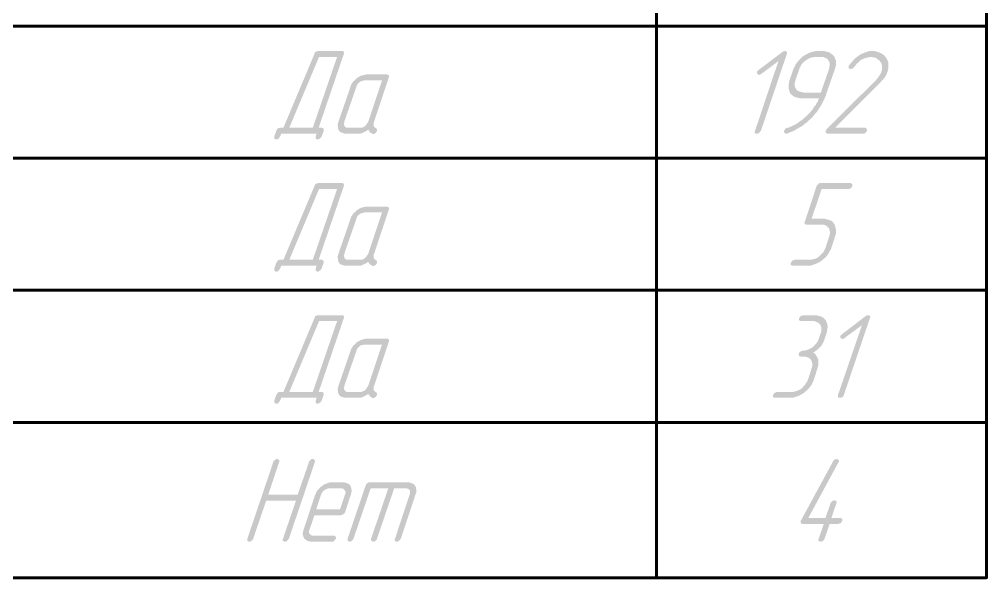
# Model space of a CAD drawing. Extents: x 260 to 1101, y 70 to 664.
# Drawn here: x 444.4 to 503, y 236.6 to 270.4 of the extents above; entities that cross this region are included whole.
import ezdxf

# ---------------------------------------------------------------- set-up
doc = ezdxf.new("R2010")
doc.units = 0
doc.header["$MEASUREMENT"] = 0
doc.layers.add('PDF _Геометрия', color=7, linetype='CONTINUOUS')
doc.layers.add('PDF _Сплошная заливка', color=7, linetype='CONTINUOUS')

msp = doc.modelspace()

# ---------------------------------------------------------------- hatches: boundary and pattern name
at = {"layer": 'PDF _Сплошная заливка', "transparency": 33554559}
h = msp.add_hatch(color=256, dxfattribs=at)
h.paths.add_polyline_path([(463.657, 268.155), (462.565, 268.155), (460.762, 263.862), (462.184, 263.862)], flags=0)
h.paths.add_polyline_path([(463.987, 268.51), (464.038, 268.485), (464.063, 268.46), (464.063, 268.434), (464.088, 268.383), (464.063, 268.333), (462.539, 263.862), (462.717, 263.862), (462.743, 263.862), (462.768, 263.837), (462.793, 263.837), (462.819, 263.811), (462.844, 263.786), (462.844, 263.735), (462.844, 263.659), (462.717, 263.329), (462.717, 263.329), (462.692, 263.303), (462.666, 263.253), (462.616, 263.202), (462.59, 263.202), (462.565, 263.176), (462.539, 263.151), (462.489, 263.151), (462.463, 263.151), (462.438, 263.151), (462.413, 263.176), (462.362, 263.202), (462.362, 263.202), (462.362, 263.227), (462.362, 263.278), (462.362, 263.329), (462.413, 263.507), (460.28, 263.507), (460.203, 263.329), (460.203, 263.329), (460.178, 263.303), (460.153, 263.253), (460.102, 263.202), (460.102, 263.202), (460.077, 263.176), (460.026, 263.151), (459.975, 263.151), (459.975, 263.151), (459.95, 263.151), (459.899, 263.176), (459.873, 263.202), (459.873, 263.202), (459.848, 263.227), (459.848, 263.278), (459.848, 263.329), (459.975, 263.659), (459.975, 263.684), (460, 263.71), (460, 263.735), (460.026, 263.76), (460.051, 263.811), (460.102, 263.837), (460.153, 263.837), (460.229, 263.862), (460.407, 263.862), (462.286, 268.333), (462.286, 268.358), (462.311, 268.383), (462.311, 268.409), (462.362, 268.46), (462.413, 268.485), (462.514, 268.51)], flags=0)
for points in [[(490.8, 268.51), (490.825, 268.485), (490.851, 268.46), (490.876, 268.46), (490.876, 268.409), (490.876, 268.383), (490.876, 268.333), (489.302, 263.659), (489.276, 263.659), (489.276, 263.634), (489.226, 263.583), (489.2, 263.532), (489.175, 263.532), (489.149, 263.532), (489.099, 263.507), (489.048, 263.507), (489.048, 263.507), (489.022, 263.507), (488.997, 263.507), (488.946, 263.532), (488.946, 263.532), (488.921, 263.583), (488.921, 263.608), (488.946, 263.659), (490.368, 267.901), (489.353, 267.139), (489.327, 267.113), (489.302, 267.088), (489.251, 267.088), (489.2, 267.063), (489.175, 267.063), (489.149, 267.088), (489.124, 267.088), (489.099, 267.139), (489.099, 267.139), (489.073, 267.164), (489.073, 267.215), (489.073, 267.266), (489.099, 267.266), (489.099, 267.291), (489.124, 267.317), (489.175, 267.367), (490.622, 268.46), (490.622, 268.46), (490.647, 268.485), (490.698, 268.51), (490.749, 268.51), (490.774, 268.51)], [(496.132, 268.51), (496.183, 268.51), (496.234, 268.485), (496.36, 268.46), (496.487, 268.409), (496.614, 268.358), (496.665, 268.307), (496.741, 268.282), (496.792, 268.205), (496.843, 268.155), (496.843, 268.155), (496.868, 268.129), (496.894, 268.104), (496.894, 268.079), (496.919, 268.053), (496.944, 268.002), (496.995, 267.901), (497.021, 267.774), (497.021, 267.621), (497.021, 267.545), (497.021, 267.469), (496.995, 267.367), (496.97, 267.266), (496.97, 267.266), (496.97, 267.24), (496.944, 267.215), (496.944, 267.164), (496.919, 267.113), (496.894, 267.063), (496.818, 266.935), (496.792, 266.91), (496.792, 266.91), (496.767, 266.859), (496.716, 266.809), (496.665, 266.758), (496.614, 266.707), (496.564, 266.631), (496.487, 266.555), (493.796, 263.862), (495.624, 263.862), (495.65, 263.837), (495.675, 263.837), (495.7, 263.811), (495.7, 263.786), (495.726, 263.76), (495.726, 263.71), (495.726, 263.684), (495.7, 263.659), (495.7, 263.634), (495.675, 263.608), (495.624, 263.557), (495.624, 263.557), (495.599, 263.532), (495.548, 263.507), (495.472, 263.507), (493.339, 263.507), (493.314, 263.507), (493.263, 263.532), (493.237, 263.557), (493.237, 263.557), (493.237, 263.583), (493.212, 263.634), (493.237, 263.684), (493.237, 263.71), (493.263, 263.71), (493.263, 263.76), (493.288, 263.786), (496.259, 266.732), (496.386, 266.885), (496.462, 267.012), (496.487, 267.012), (496.487, 267.037), (496.487, 267.063), (496.513, 267.088), (496.564, 267.164), (496.614, 267.266), (496.614, 267.291), (496.614, 267.291), (496.614, 267.342), (496.64, 267.393), (496.64, 267.494), (496.64, 267.57), (496.614, 267.698), (496.589, 267.799), (496.564, 267.825), (496.513, 267.875), (496.513, 267.901), (496.513, 267.901), (496.487, 267.926), (496.462, 267.952), (496.411, 267.977), (496.386, 268.002), (496.284, 268.079), (496.284, 268.079), (496.259, 268.079), (496.234, 268.104), (496.183, 268.104), (496.132, 268.129), (496.081, 268.129), (495.954, 268.155), (495.903, 268.155), (495.853, 268.129), (495.802, 268.129), (495.726, 268.104), (495.624, 268.079), (495.548, 268.053), (495.446, 268.002), (495.421, 268.002), (495.396, 267.977), (495.345, 267.952), (495.294, 267.901), (495.218, 267.825), (495.116, 267.748), (495.04, 267.647), (494.939, 267.52), (494.939, 267.52), (494.913, 267.494), (494.888, 267.469), (494.862, 267.444), (494.837, 267.444), (494.812, 267.444), (494.786, 267.418), (494.735, 267.418), (494.735, 267.418), (494.71, 267.418), (494.659, 267.444), (494.634, 267.469), (494.608, 267.469), (494.608, 267.494), (494.608, 267.545), (494.608, 267.596), (494.659, 267.647), (494.659, 267.672), (494.659, 267.672), (494.685, 267.698), (494.71, 267.723), (494.761, 267.799), (494.862, 267.901), (494.939, 268.002), (495.066, 268.104), (495.192, 268.205), (495.345, 268.307), (495.345, 268.307), (495.345, 268.307), (495.37, 268.333), (495.396, 268.333), (495.472, 268.358), (495.573, 268.409), (495.675, 268.434), (495.776, 268.485), (495.929, 268.51), (496.056, 268.51), (496.107, 268.51)], [(494.761, 260.509), (494.786, 260.484), (494.812, 260.459), (494.837, 260.433), (494.837, 260.408), (494.837, 260.382), (494.837, 260.332), (494.837, 260.332), (494.812, 260.281), (494.786, 260.255), (494.761, 260.205), (494.735, 260.205), (494.71, 260.179), (494.659, 260.154), (494.608, 260.154), (492.983, 260.154), (492.374, 258.35), (493.136, 258.35), (493.161, 258.35), (493.237, 258.325), (493.339, 258.3), (493.44, 258.274), (493.567, 258.223), (493.669, 258.147), (493.694, 258.096), (493.745, 258.02), (493.745, 258.02), (493.771, 257.969), (493.796, 257.919), (493.821, 257.817), (493.847, 257.715), (493.847, 257.588), (493.847, 257.436), (493.821, 257.36), (493.796, 257.284), (493.567, 256.572), (493.567, 256.572), (493.567, 256.547), (493.542, 256.522), (493.542, 256.496), (493.491, 256.42), (493.44, 256.318), (493.364, 256.191), (493.263, 256.064), (493.136, 255.937), (492.983, 255.81), (492.983, 255.81), (492.958, 255.81), (492.958, 255.785), (492.907, 255.76), (492.882, 255.734), (492.831, 255.709), (492.73, 255.658), (492.603, 255.607), (492.45, 255.556), (492.298, 255.505), (492.222, 255.505), (492.12, 255.505), (491.231, 255.505), (491.181, 255.505), (491.155, 255.531), (491.104, 255.556), (491.104, 255.556), (491.104, 255.582), (491.104, 255.633), (491.104, 255.683), (491.104, 255.683), (491.13, 255.709), (491.155, 255.734), (491.181, 255.785), (491.206, 255.81), (491.231, 255.81), (491.282, 255.836), (491.358, 255.861), (492.298, 255.861), (492.349, 255.861), (492.425, 255.887), (492.526, 255.912), (492.628, 255.937), (492.73, 255.988), (492.831, 256.064), (492.831, 256.064), (492.856, 256.09), (492.907, 256.14), (492.983, 256.217), (493.034, 256.268), (493.11, 256.369), (493.161, 256.471), (493.212, 256.572), (493.44, 257.284), (493.466, 257.309), (493.466, 257.334), (493.466, 257.385), (493.491, 257.461), (493.491, 257.538), (493.466, 257.614), (493.44, 257.715), (493.415, 257.792), (493.39, 257.792), (493.39, 257.817), (493.339, 257.842), (493.314, 257.893), (493.237, 257.944), (493.161, 257.969), (493.085, 257.995), (492.983, 257.995), (492.044, 257.995), (492.019, 257.995), (491.993, 258.02), (491.968, 258.045), (491.942, 258.071), (491.942, 258.122), (491.968, 258.173), (492.679, 260.332), (492.679, 260.332), (492.704, 260.357), (492.73, 260.382), (492.755, 260.408), (492.78, 260.459), (492.831, 260.484), (492.856, 260.509), (492.933, 260.509), (494.735, 260.509)], [(492.653, 252.508), (492.73, 252.483), (492.831, 252.458), (492.933, 252.432), (493.034, 252.381), (493.136, 252.305), (493.187, 252.254), (493.237, 252.204), (493.237, 252.178), (493.263, 252.127), (493.288, 252.076), (493.314, 251.975), (493.339, 251.873), (493.339, 251.746), (493.314, 251.594), (493.314, 251.518), (493.288, 251.441), (493.161, 251.06), (493.136, 250.959), (493.085, 250.883), (493.06, 250.806), (493.06, 250.806), (493.034, 250.806), (493.034, 250.781), (493.009, 250.756), (492.983, 250.68), (492.907, 250.603), (492.907, 250.603), (492.882, 250.578), (492.831, 250.527), (492.78, 250.476), (492.73, 250.425), (492.653, 250.375), (492.577, 250.299), (492.476, 250.248), (492.476, 250.222), (492.501, 250.222), (492.552, 250.197), (492.603, 250.146), (492.628, 250.095), (492.679, 250.019), (492.73, 249.943), (492.755, 249.841), (492.755, 249.841), (492.78, 249.816), (492.78, 249.74), (492.78, 249.664), (492.78, 249.587), (492.78, 249.486), (492.755, 249.384), (492.73, 249.283), (492.501, 248.571), (492.501, 248.571), (492.476, 248.546), (492.476, 248.52), (492.476, 248.495), (492.425, 248.419), (492.374, 248.292), (492.298, 248.19), (492.196, 248.063), (492.069, 247.936), (491.917, 247.809), (491.917, 247.809), (491.892, 247.784), (491.866, 247.784), (491.841, 247.759), (491.79, 247.733), (491.765, 247.708), (491.663, 247.657), (491.536, 247.606), (491.384, 247.555), (491.231, 247.505), (491.13, 247.505), (491.054, 247.505), (490.14, 247.505), (490.114, 247.505), (490.063, 247.53), (490.038, 247.555), (490.038, 247.555), (490.038, 247.581), (490.038, 247.631), (490.038, 247.682), (490.038, 247.682), (490.063, 247.708), (490.089, 247.733), (490.114, 247.784), (490.14, 247.809), (490.165, 247.809), (490.216, 247.835), (490.292, 247.86), (491.231, 247.86), (491.282, 247.86), (491.358, 247.885), (491.435, 247.911), (491.536, 247.936), (491.638, 247.987), (491.765, 248.063), (491.765, 248.063), (491.79, 248.089), (491.841, 248.14), (491.892, 248.216), (491.968, 248.266), (492.019, 248.368), (492.095, 248.47), (492.146, 248.571), (492.374, 249.283), (492.374, 249.308), (492.399, 249.333), (492.399, 249.384), (492.425, 249.46), (492.425, 249.536), (492.399, 249.638), (492.374, 249.714), (492.349, 249.79), (492.323, 249.79), (492.323, 249.816), (492.298, 249.867), (492.247, 249.892), (492.171, 249.943), (492.095, 249.968), (492.019, 249.994), (491.892, 249.994), (491.714, 249.994), (491.688, 250.019), (491.638, 250.019), (491.612, 250.045), (491.612, 250.07), (491.612, 250.095), (491.587, 250.121), (491.612, 250.171), (491.612, 250.197), (491.612, 250.197), (491.638, 250.248), (491.688, 250.299), (491.714, 250.299), (491.739, 250.324), (491.79, 250.349), (491.841, 250.349), (491.892, 250.349), (491.968, 250.375), (492.019, 250.375), (492.12, 250.4), (492.222, 250.451), (492.323, 250.502), (492.425, 250.553), (492.45, 250.578), (492.476, 250.603), (492.526, 250.654), (492.577, 250.705), (492.653, 250.781), (492.704, 250.857), (492.755, 250.959), (492.806, 251.06), (492.933, 251.441), (492.933, 251.441), (492.958, 251.492), (492.958, 251.543), (492.958, 251.619), (492.958, 251.695), (492.958, 251.772), (492.933, 251.848), (492.907, 251.924), (492.882, 251.95), (492.856, 251.975), (492.831, 252), (492.78, 252.051), (492.73, 252.076), (492.653, 252.102), (492.552, 252.153), (492.45, 252.153), (491.714, 252.153), (491.688, 252.153), (491.663, 252.178), (491.612, 252.204), (491.612, 252.204), (491.612, 252.229), (491.612, 252.28), (491.612, 252.33), (491.612, 252.33), (491.638, 252.356), (491.663, 252.381), (491.688, 252.432), (491.714, 252.458), (491.739, 252.458), (491.79, 252.483), (491.866, 252.508), (492.628, 252.508)], [(495.827, 252.508), (495.878, 252.483), (495.903, 252.458), (495.903, 252.458), (495.929, 252.432), (495.929, 252.381), (495.903, 252.33), (494.329, 247.682), (494.329, 247.657), (494.304, 247.631), (494.278, 247.581), (494.228, 247.53), (494.228, 247.53), (494.202, 247.53), (494.151, 247.505), (494.101, 247.505), (494.075, 247.505), (494.075, 247.505), (494.025, 247.505), (493.974, 247.53), (493.974, 247.555), (493.974, 247.581), (493.974, 247.606), (493.974, 247.682), (495.421, 251.899), (494.38, 251.137), (494.38, 251.111), (494.329, 251.086), (494.278, 251.086), (494.228, 251.06), (494.228, 251.06), (494.202, 251.086), (494.151, 251.086), (494.126, 251.137), (494.126, 251.137), (494.126, 251.162), (494.101, 251.213), (494.126, 251.264), (494.126, 251.264), (494.151, 251.289), (494.177, 251.315), (494.228, 251.365), (495.65, 252.458), (495.675, 252.458), (495.7, 252.483), (495.751, 252.508), (495.776, 252.508), (495.802, 252.508)], [(462.235, 243.796), (462.26, 243.771), (462.286, 243.745), (462.286, 243.745), (462.311, 243.72), (462.311, 243.669), (462.311, 243.618), (460.737, 238.97), (460.711, 238.945), (460.711, 238.919), (460.661, 238.869), (460.635, 238.843), (460.61, 238.818), (460.584, 238.818), (460.534, 238.792), (460.483, 238.792), (460.483, 238.792), (460.457, 238.792), (460.432, 238.818), (460.381, 238.843), (460.381, 238.843), (460.356, 238.869), (460.356, 238.919), (460.381, 238.97), (461.168, 241.281), (459.366, 241.281), (458.578, 238.97), (458.578, 238.945), (458.553, 238.919), (458.528, 238.869), (458.477, 238.843), (458.452, 238.818), (458.426, 238.818), (458.401, 238.792), (458.325, 238.792), (458.325, 238.792), (458.299, 238.792), (458.274, 238.818), (458.223, 238.843), (458.223, 238.843), (458.223, 238.869), (458.223, 238.919), (458.223, 238.97), (459.797, 243.618), (459.797, 243.644), (459.823, 243.669), (459.848, 243.695), (459.899, 243.745), (459.899, 243.745), (459.899, 243.745), (459.95, 243.771), (459.975, 243.796), (460.026, 243.796), (460.051, 243.796), (460.077, 243.796), (460.102, 243.771), (460.127, 243.745), (460.153, 243.745), (460.153, 243.72), (460.153, 243.669), (460.153, 243.618), (459.493, 241.637), (461.27, 241.637), (461.956, 243.618), (461.956, 243.644), (461.981, 243.669), (462.006, 243.695), (462.032, 243.745), (462.057, 243.745), (462.057, 243.745), (462.082, 243.771), (462.133, 243.796), (462.184, 243.796), (462.209, 243.796)], [(493.923, 243.796), (493.974, 243.771), (493.999, 243.745), (493.999, 243.745), (494.025, 243.72), (494.025, 243.669), (494.025, 243.618), (493.999, 243.593), (492.171, 240.215), (493.212, 240.215), (493.517, 241.104), (493.542, 241.129), (493.542, 241.155), (493.567, 241.205), (493.618, 241.231), (493.618, 241.231), (493.618, 241.231), (493.669, 241.281), (493.72, 241.281), (493.771, 241.307), (493.771, 241.307), (493.796, 241.281), (493.821, 241.281), (493.872, 241.256), (493.872, 241.231), (493.897, 241.205), (493.897, 241.18), (493.872, 241.104), (493.567, 240.215), (494.126, 240.215), (494.151, 240.215), (494.177, 240.215), (494.228, 240.164), (494.228, 240.164), (494.228, 240.139), (494.228, 240.088), (494.228, 240.037), (494.228, 240.037), (494.202, 240.011), (494.177, 239.961), (494.151, 239.935), (494.126, 239.91), (494.101, 239.91), (494.05, 239.885), (493.999, 239.859), (493.466, 239.859), (493.161, 238.97), (493.136, 238.945), (493.136, 238.919), (493.085, 238.869), (493.06, 238.843), (493.034, 238.818), (493.009, 238.818), (492.958, 238.792), (492.907, 238.792), (492.907, 238.792), (492.882, 238.792), (492.856, 238.818), (492.806, 238.843), (492.806, 238.843), (492.78, 238.869), (492.78, 238.919), (492.806, 238.97), (493.11, 239.859), (491.815, 239.859), (491.79, 239.885), (491.765, 239.885), (491.739, 239.91), (491.714, 239.935), (491.714, 239.961), (491.714, 239.986), (491.714, 240.037), (491.739, 240.088), (493.669, 243.644), (493.669, 243.669), (493.694, 243.695), (493.72, 243.72), (493.771, 243.771), (493.897, 243.796), (493.897, 243.796)], [(468.049, 242.374), (468.1, 242.348), (468.176, 242.323), (468.253, 242.298), (468.329, 242.247), (468.379, 242.171), (468.379, 242.171), (468.405, 242.12), (468.43, 242.094), (468.43, 242.018), (468.456, 241.942), (468.456, 241.866), (468.456, 241.764), (468.405, 241.662), (467.516, 238.97), (467.491, 238.97), (467.491, 238.919), (467.465, 238.894), (467.415, 238.843), (467.389, 238.843), (467.364, 238.818), (467.338, 238.792), (467.262, 238.792), (467.262, 238.792), (467.237, 238.792), (467.211, 238.818), (467.161, 238.843), (467.161, 238.843), (467.135, 238.869), (467.135, 238.919), (467.161, 238.97), (468.049, 241.662), (468.049, 241.662), (468.075, 241.688), (468.075, 241.713), (468.075, 241.739), (468.075, 241.79), (468.075, 241.815), (468.075, 241.866), (468.049, 241.916), (468.049, 241.916), (468.024, 241.916), (467.999, 241.967), (467.973, 241.993), (467.922, 241.993), (467.872, 242.018), (467.821, 242.018), (467.11, 242.018), (466.069, 238.97), (466.069, 238.97), (466.069, 238.919), (466.018, 238.894), (465.993, 238.843), (465.967, 238.843), (465.942, 238.818), (465.891, 238.792), (465.84, 238.792), (465.84, 238.792), (465.815, 238.792), (465.79, 238.818), (465.739, 238.843), (465.713, 238.843), (465.713, 238.869), (465.713, 238.919), (465.713, 238.97), (466.754, 242.018), (465.688, 242.018), (464.647, 238.97), (464.647, 238.97), (464.622, 238.919), (464.596, 238.894), (464.545, 238.843), (464.545, 238.843), (464.52, 238.818), (464.469, 238.792), (464.418, 238.792), (464.418, 238.792), (464.393, 238.792), (464.342, 238.818), (464.291, 238.843), (464.291, 238.843), (464.291, 238.869), (464.291, 238.919), (464.291, 238.97), (465.383, 242.196), (465.383, 242.196), (465.409, 242.221), (465.409, 242.247), (465.434, 242.272), (465.485, 242.323), (465.51, 242.348), (465.561, 242.374), (465.637, 242.374), (467.999, 242.374)]]:
    msp.add_hatch(color=256, dxfattribs=at).paths.add_polyline_path(points)
h = msp.add_hatch(color=256, dxfattribs=at)
h.paths.add_polyline_path([(492.958, 268.155), (492.552, 268.155), (492.476, 268.129), (492.425, 268.129), (492.323, 268.104), (492.222, 268.053), (492.12, 268.002), (492.019, 267.926), (491.993, 267.926), (491.968, 267.901), (491.917, 267.85), (491.866, 267.799), (491.79, 267.723), (491.739, 267.647), (491.688, 267.545), (491.638, 267.444), (491.384, 266.707), (491.384, 266.707), (491.384, 266.656), (491.358, 266.605), (491.358, 266.555), (491.358, 266.453), (491.358, 266.377), (491.384, 266.3), (491.435, 266.199), (491.435, 266.199), (491.46, 266.174), (491.485, 266.148), (491.536, 266.097), (491.612, 266.072), (491.688, 266.047), (491.765, 266.021), (491.866, 265.996), (492.933, 265.996), (493.44, 267.444), (493.44, 267.444), (493.44, 267.494), (493.44, 267.545), (493.466, 267.621), (493.466, 267.698), (493.466, 267.774), (493.44, 267.85), (493.39, 267.926), (493.39, 267.952), (493.364, 267.977), (493.339, 268.002), (493.288, 268.053), (493.237, 268.079), (493.161, 268.104), (493.06, 268.155)], flags=0)
h.paths.add_polyline_path([(493.136, 268.51), (493.212, 268.485), (493.314, 268.46), (493.44, 268.434), (493.542, 268.358), (493.644, 268.282), (493.694, 268.231), (493.72, 268.18), (493.745, 268.18), (493.745, 268.155), (493.771, 268.129), (493.796, 268.079), (493.796, 268.028), (493.821, 267.977), (493.847, 267.926), (493.847, 267.85), (493.847, 267.647), (493.821, 267.545), (493.796, 267.444), (493.237, 265.843), (493.237, 265.843), (493.237, 265.793), (493.212, 265.767), (493.187, 265.716), (493.161, 265.64), (493.136, 265.564), (493.085, 265.488), (493.034, 265.386), (492.983, 265.285), (492.933, 265.183), (492.856, 265.081), (492.78, 264.954), (492.704, 264.827), (492.603, 264.726), (492.501, 264.599), (492.399, 264.472), (492.399, 264.472), (492.374, 264.446), (492.323, 264.421), (492.298, 264.37), (492.222, 264.319), (492.146, 264.243), (492.069, 264.167), (491.968, 264.116), (491.866, 264.015), (491.765, 263.938), (491.612, 263.862), (491.485, 263.786), (491.358, 263.71), (491.206, 263.634), (491.054, 263.583), (490.901, 263.507), (490.825, 263.507), (490.825, 263.507), (490.8, 263.507), (490.774, 263.532), (490.724, 263.557), (490.724, 263.557), (490.724, 263.583), (490.698, 263.634), (490.724, 263.684), (490.724, 263.684), (490.724, 263.71), (490.749, 263.735), (490.774, 263.786), (490.774, 263.786), (490.8, 263.811), (490.851, 263.837), (490.901, 263.837), (490.901, 263.837), (490.927, 263.862), (490.952, 263.862), (491.003, 263.888), (491.054, 263.888), (491.104, 263.938), (491.155, 263.938), (491.231, 263.989), (491.409, 264.065), (491.46, 264.116), (491.562, 264.167), (491.587, 264.192), (491.612, 264.218), (491.663, 264.243), (491.739, 264.294), (491.841, 264.37), (491.942, 264.472), (492.044, 264.548), (492.171, 264.675), (492.171, 264.675), (492.196, 264.7), (492.247, 264.751), (492.298, 264.802), (492.349, 264.878), (492.425, 264.954), (492.476, 265.056), (492.552, 265.158), (492.552, 265.158), (492.577, 265.183), (492.628, 265.234), (492.653, 265.31), (492.704, 265.386), (492.755, 265.462), (492.78, 265.564), (492.831, 265.64), (491.714, 265.64), (491.688, 265.665), (491.587, 265.665), (491.485, 265.691), (491.384, 265.716), (491.282, 265.767), (491.181, 265.843), (491.13, 265.894), (491.079, 265.945), (491.079, 265.97), (491.079, 265.97), (491.054, 266.021), (491.028, 266.072), (491.003, 266.174), (490.978, 266.275), (490.978, 266.402), (491.003, 266.555), (491.003, 266.631), (491.028, 266.707), (491.282, 267.444), (491.282, 267.444), (491.282, 267.444), (491.308, 267.469), (491.308, 267.494), (491.358, 267.57), (491.409, 267.698), (491.485, 267.799), (491.587, 267.926), (491.714, 268.053), (491.841, 268.18), (491.841, 268.18), (491.866, 268.18), (491.892, 268.205), (491.917, 268.231), (491.968, 268.256), (491.993, 268.282), (492.12, 268.333), (492.247, 268.409), (492.399, 268.46), (492.552, 268.485), (492.628, 268.51), (493.11, 268.51)], flags=0)
h = msp.add_hatch(color=256, dxfattribs=at)
h.paths.add_polyline_path([(466.374, 266.732), (465.282, 266.732), (465.231, 266.707), (465.206, 266.707), (465.155, 266.682), (465.104, 266.682), (465.053, 266.656), (465.002, 266.605), (465.002, 266.605), (464.977, 266.605), (464.977, 266.58), (464.926, 266.555), (464.875, 266.453), (464.85, 266.428), (464.825, 266.351), (464.088, 264.218), (464.088, 264.192), (464.088, 264.192), (464.088, 264.167), (464.063, 264.116), (464.063, 264.091), (464.088, 264.04), (464.088, 263.989), (464.114, 263.964), (464.114, 263.938), (464.114, 263.938), (464.165, 263.913), (464.19, 263.888), (464.215, 263.862), (464.266, 263.862), (464.317, 263.862), (465.079, 263.862), (465.104, 263.862), (465.129, 263.862), (465.231, 263.888), (465.282, 263.913), (465.332, 263.964), (465.332, 263.964), (465.358, 263.989), (465.383, 263.989), (465.409, 264.015), (465.459, 264.116), (465.51, 264.167), (465.536, 264.218)], flags=0)
h.paths.add_polyline_path([(466.729, 267.063), (466.754, 267.063), (466.78, 267.037), (466.805, 266.986), (466.805, 266.961), (466.78, 266.885), (465.891, 264.218), (465.891, 264.192), (465.866, 264.192), (465.866, 264.167), (465.866, 264.142), (465.866, 264.065), (465.866, 263.989), (465.866, 263.989), (465.866, 263.964), (465.891, 263.938), (465.942, 263.888), (465.967, 263.862), (465.993, 263.837), (465.993, 263.837), (466.018, 263.837), (466.043, 263.811), (466.069, 263.786), (466.069, 263.76), (466.069, 263.71), (466.069, 263.659), (466.069, 263.659), (466.043, 263.634), (466.018, 263.583), (465.967, 263.532), (465.967, 263.532), (465.942, 263.507), (465.891, 263.481), (465.84, 263.481), (465.764, 263.507), (465.764, 263.507), (465.739, 263.532), (465.688, 263.557), (465.637, 263.608), (465.637, 263.608), (465.612, 263.634), (465.612, 263.634), (465.586, 263.659), (465.561, 263.71), (465.536, 263.735), (465.536, 263.735), (465.485, 263.71), (465.434, 263.659), (465.358, 263.634), (465.256, 263.583), (465.155, 263.532), (465.053, 263.507), (464.926, 263.507), (464.165, 263.507), (464.114, 263.507), (464.038, 263.532), (463.961, 263.557), (463.885, 263.583), (463.809, 263.634), (463.758, 263.71), (463.758, 263.71), (463.733, 263.735), (463.733, 263.786), (463.707, 263.837), (463.707, 263.913), (463.682, 264.015), (463.707, 264.116), (463.733, 264.218), (464.469, 266.351), (464.469, 266.377), (464.495, 266.402), (464.495, 266.453), (464.545, 266.529), (464.596, 266.605), (464.647, 266.682), (464.749, 266.758), (464.825, 266.859), (464.85, 266.859), (464.875, 266.885), (464.926, 266.91), (465.002, 266.961), (465.104, 267.012), (465.206, 267.037), (465.307, 267.063), (465.409, 267.088), (466.704, 267.088)], flags=0)
h = msp.add_hatch(color=256, dxfattribs=at)
h.paths.add_polyline_path([(463.657, 260.154), (462.565, 260.154), (460.762, 255.861), (462.184, 255.861)], flags=0)
h.paths.add_polyline_path([(463.987, 260.509), (464.038, 260.484), (464.063, 260.459), (464.063, 260.433), (464.088, 260.382), (464.063, 260.332), (462.539, 255.861), (462.717, 255.861), (462.743, 255.861), (462.768, 255.861), (462.793, 255.836), (462.819, 255.81), (462.844, 255.785), (462.844, 255.734), (462.844, 255.683), (462.717, 255.328), (462.717, 255.328), (462.692, 255.302), (462.666, 255.251), (462.616, 255.201), (462.59, 255.201), (462.565, 255.175), (462.539, 255.15), (462.489, 255.15), (462.463, 255.15), (462.438, 255.15), (462.413, 255.175), (462.362, 255.201), (462.362, 255.201), (462.362, 255.226), (462.362, 255.277), (462.362, 255.328), (462.413, 255.505), (460.28, 255.505), (460.203, 255.328), (460.203, 255.328), (460.178, 255.302), (460.153, 255.251), (460.102, 255.201), (460.102, 255.201), (460.077, 255.175), (460.026, 255.15), (459.975, 255.15), (459.975, 255.15), (459.95, 255.15), (459.899, 255.175), (459.873, 255.201), (459.873, 255.201), (459.848, 255.226), (459.848, 255.277), (459.848, 255.328), (459.975, 255.683), (459.975, 255.683), (460, 255.709), (460, 255.734), (460.026, 255.76), (460.051, 255.81), (460.102, 255.836), (460.153, 255.861), (460.229, 255.861), (460.407, 255.861), (462.286, 260.332), (462.286, 260.357), (462.311, 260.382), (462.311, 260.408), (462.362, 260.459), (462.413, 260.484), (462.514, 260.509)], flags=0)
h = msp.add_hatch(color=256, dxfattribs=at)
h.paths.add_polyline_path([(466.374, 258.731), (465.282, 258.731), (465.231, 258.706), (465.206, 258.706), (465.155, 258.68), (465.104, 258.68), (465.053, 258.655), (465.002, 258.604), (465.002, 258.604), (464.977, 258.604), (464.977, 258.579), (464.926, 258.554), (464.875, 258.477), (464.85, 258.427), (464.825, 258.35), (464.088, 256.217), (464.088, 256.217), (464.088, 256.191), (464.088, 256.166), (464.063, 256.115), (464.063, 256.09), (464.088, 256.039), (464.088, 255.988), (464.114, 255.963), (464.114, 255.937), (464.114, 255.937), (464.165, 255.912), (464.19, 255.887), (464.215, 255.861), (464.266, 255.861), (464.317, 255.861), (465.079, 255.861), (465.104, 255.861), (465.129, 255.861), (465.231, 255.887), (465.282, 255.912), (465.332, 255.963), (465.332, 255.963), (465.358, 255.988), (465.383, 255.988), (465.409, 256.039), (465.459, 256.115), (465.51, 256.166), (465.536, 256.217)], flags=0)
h.paths.add_polyline_path([(466.729, 259.062), (466.754, 259.062), (466.78, 259.036), (466.805, 259.011), (466.805, 258.96), (466.78, 258.884), (465.891, 256.217), (465.891, 256.217), (465.866, 256.191), (465.866, 256.166), (465.866, 256.14), (465.866, 256.064), (465.866, 255.988), (465.866, 255.988), (465.866, 255.963), (465.891, 255.937), (465.942, 255.887), (465.967, 255.861), (465.993, 255.836), (465.993, 255.836), (466.018, 255.836), (466.043, 255.81), (466.069, 255.785), (466.069, 255.76), (466.069, 255.709), (466.069, 255.683), (466.069, 255.658), (466.043, 255.633), (466.018, 255.582), (465.967, 255.531), (465.967, 255.531), (465.942, 255.505), (465.891, 255.505), (465.84, 255.48), (465.764, 255.505), (465.764, 255.505), (465.739, 255.531), (465.688, 255.556), (465.637, 255.607), (465.637, 255.607), (465.612, 255.633), (465.612, 255.633), (465.586, 255.658), (465.561, 255.709), (465.536, 255.734), (465.536, 255.734), (465.485, 255.709), (465.434, 255.658), (465.358, 255.633), (465.256, 255.582), (465.155, 255.531), (465.053, 255.505), (464.926, 255.505), (464.165, 255.505), (464.114, 255.505), (464.038, 255.531), (463.961, 255.556), (463.885, 255.582), (463.809, 255.633), (463.758, 255.709), (463.758, 255.709), (463.733, 255.734), (463.733, 255.785), (463.707, 255.861), (463.707, 255.912), (463.682, 256.014), (463.707, 256.115), (463.733, 256.217), (464.469, 258.35), (464.469, 258.376), (464.495, 258.401), (464.495, 258.452), (464.545, 258.528), (464.596, 258.604), (464.647, 258.68), (464.749, 258.757), (464.825, 258.858), (464.85, 258.858), (464.875, 258.884), (464.926, 258.909), (465.002, 258.96), (465.104, 259.011), (465.206, 259.036), (465.307, 259.062), (465.409, 259.087), (466.704, 259.087)], flags=0)
h = msp.add_hatch(color=256, dxfattribs=at)
h.paths.add_polyline_path([(463.657, 252.153), (462.565, 252.153), (460.762, 247.86), (462.184, 247.86)], flags=0)
h.paths.add_polyline_path([(463.987, 252.508), (464.038, 252.483), (464.063, 252.458), (464.063, 252.432), (464.088, 252.381), (464.063, 252.33), (462.539, 247.86), (462.717, 247.86), (462.743, 247.86), (462.768, 247.86), (462.793, 247.835), (462.819, 247.809), (462.844, 247.784), (462.844, 247.733), (462.844, 247.682), (462.717, 247.327), (462.717, 247.327), (462.692, 247.301), (462.666, 247.25), (462.616, 247.2), (462.59, 247.2), (462.565, 247.174), (462.539, 247.149), (462.489, 247.149), (462.463, 247.149), (462.438, 247.149), (462.413, 247.174), (462.362, 247.2), (462.362, 247.2), (462.362, 247.225), (462.362, 247.276), (462.362, 247.327), (462.413, 247.505), (460.28, 247.505), (460.203, 247.327), (460.203, 247.327), (460.178, 247.301), (460.153, 247.25), (460.102, 247.2), (460.102, 247.2), (460.077, 247.174), (460.026, 247.149), (459.975, 247.149), (459.975, 247.149), (459.95, 247.149), (459.899, 247.174), (459.873, 247.2), (459.873, 247.2), (459.848, 247.225), (459.848, 247.276), (459.848, 247.327), (459.975, 247.682), (459.975, 247.682), (460, 247.708), (460, 247.733), (460.026, 247.759), (460.051, 247.809), (460.102, 247.835), (460.153, 247.86), (460.229, 247.86), (460.407, 247.86), (462.286, 252.33), (462.286, 252.356), (462.311, 252.381), (462.311, 252.432), (462.362, 252.458), (462.413, 252.483), (462.514, 252.508)], flags=0)
h = msp.add_hatch(color=256, dxfattribs=at)
h.paths.add_polyline_path([(466.374, 250.73), (465.282, 250.73), (465.231, 250.705), (465.206, 250.705), (465.155, 250.705), (465.104, 250.68), (465.053, 250.654), (465.002, 250.603), (465.002, 250.603), (464.977, 250.603), (464.977, 250.578), (464.926, 250.553), (464.875, 250.476), (464.85, 250.425), (464.825, 250.349), (464.088, 248.216), (464.088, 248.216), (464.088, 248.19), (464.088, 248.165), (464.063, 248.114), (464.063, 248.089), (464.088, 248.038), (464.088, 247.987), (464.114, 247.962), (464.114, 247.936), (464.114, 247.936), (464.165, 247.911), (464.19, 247.885), (464.215, 247.86), (464.266, 247.86), (464.317, 247.86), (465.079, 247.86), (465.104, 247.86), (465.129, 247.86), (465.231, 247.911), (465.282, 247.911), (465.332, 247.962), (465.332, 247.962), (465.358, 247.987), (465.383, 247.987), (465.409, 248.038), (465.459, 248.114), (465.51, 248.165), (465.536, 248.216)], flags=0)
h.paths.add_polyline_path([(466.729, 251.06), (466.754, 251.06), (466.78, 251.035), (466.805, 251.01), (466.805, 250.959), (466.78, 250.883), (465.891, 248.216), (465.891, 248.216), (465.866, 248.19), (465.866, 248.165), (465.866, 248.14), (465.866, 248.063), (465.866, 247.987), (465.866, 247.987), (465.866, 247.962), (465.891, 247.936), (465.942, 247.885), (465.967, 247.86), (465.993, 247.835), (465.993, 247.835), (466.018, 247.835), (466.043, 247.809), (466.069, 247.784), (466.069, 247.759), (466.069, 247.708), (466.069, 247.682), (466.069, 247.657), (466.043, 247.631), (466.018, 247.581), (465.967, 247.53), (465.967, 247.53), (465.942, 247.505), (465.891, 247.505), (465.84, 247.479), (465.764, 247.505), (465.764, 247.505), (465.739, 247.53), (465.688, 247.555), (465.637, 247.606), (465.637, 247.606), (465.612, 247.631), (465.612, 247.631), (465.586, 247.657), (465.561, 247.708), (465.536, 247.733), (465.536, 247.733), (465.485, 247.708), (465.434, 247.657), (465.358, 247.631), (465.256, 247.581), (465.155, 247.53), (465.053, 247.505), (464.926, 247.505), (464.165, 247.505), (464.114, 247.505), (464.038, 247.53), (463.961, 247.555), (463.885, 247.581), (463.809, 247.631), (463.758, 247.708), (463.758, 247.708), (463.733, 247.733), (463.733, 247.784), (463.707, 247.86), (463.707, 247.911), (463.682, 248.013), (463.707, 248.114), (463.733, 248.216), (464.469, 250.349), (464.469, 250.375), (464.495, 250.4), (464.495, 250.451), (464.545, 250.527), (464.596, 250.603), (464.647, 250.68), (464.749, 250.756), (464.825, 250.857), (464.85, 250.857), (464.875, 250.883), (464.926, 250.908), (465.002, 250.959), (465.104, 251.01), (465.206, 251.035), (465.307, 251.06), (465.409, 251.086), (466.704, 251.086)], flags=0)
h = msp.add_hatch(color=256, dxfattribs=at)
h.paths.add_polyline_path([(463.911, 242.018), (463.149, 242.018), (463.123, 242.018), (463.098, 241.993), (463.047, 241.993), (462.997, 241.967), (462.946, 241.942), (462.895, 241.916), (462.895, 241.916), (462.87, 241.891), (462.844, 241.866), (462.819, 241.84), (462.743, 241.764), (462.717, 241.713), (462.692, 241.662), (462.387, 240.748), (463.834, 240.748), (464.139, 241.662), (464.139, 241.662), (464.139, 241.688), (464.165, 241.713), (464.165, 241.739), (464.165, 241.79), (464.165, 241.815), (464.139, 241.866), (464.114, 241.916), (464.114, 241.916), (464.114, 241.916), (464.063, 241.967), (464.038, 241.993), (464.012, 241.993), (463.961, 242.018)], flags=0)
h.paths.add_polyline_path([(464.114, 242.374), (464.19, 242.348), (464.266, 242.323), (464.342, 242.298), (464.393, 242.247), (464.469, 242.171), (464.469, 242.171), (464.469, 242.12), (464.495, 242.094), (464.52, 242.018), (464.52, 241.942), (464.545, 241.866), (464.52, 241.764), (464.495, 241.662), (464.139, 240.57), (464.139, 240.57), (464.114, 240.545), (464.114, 240.52), (464.063, 240.494), (464.038, 240.469), (464.012, 240.443), (463.961, 240.418), (463.885, 240.392), (462.286, 240.392), (461.981, 239.504), (461.981, 239.504), (461.981, 239.478), (461.956, 239.453), (461.956, 239.427), (461.956, 239.376), (461.956, 239.326), (461.981, 239.3), (461.981, 239.25), (462.006, 239.25), (462.006, 239.25), (462.057, 239.199), (462.082, 239.173), (462.108, 239.173), (462.159, 239.148), (462.209, 239.148), (463.479, 239.148), (463.504, 239.148), (463.53, 239.122), (463.555, 239.097), (463.581, 239.097), (463.581, 239.072), (463.581, 239.021), (463.581, 238.97), (463.581, 238.97), (463.555, 238.945), (463.53, 238.894), (463.479, 238.843), (463.479, 238.843), (463.454, 238.818), (463.403, 238.792), (463.352, 238.792), (462.032, 238.792), (461.981, 238.818), (461.93, 238.818), (461.854, 238.843), (461.778, 238.894), (461.702, 238.945), (461.651, 238.996), (461.651, 239.021), (461.625, 239.046), (461.625, 239.072), (461.6, 239.148), (461.575, 239.224), (461.575, 239.3), (461.6, 239.402), (461.625, 239.504), (462.336, 241.662), (462.362, 241.662), (462.362, 241.688), (462.387, 241.764), (462.413, 241.815), (462.463, 241.891), (462.539, 241.967), (462.616, 242.069), (462.717, 242.145), (462.743, 242.145), (462.768, 242.171), (462.819, 242.221), (462.895, 242.272), (462.997, 242.298), (463.098, 242.348), (463.2, 242.374), (463.301, 242.374), (464.063, 242.374)], flags=0)

# ---------------------------------------------------------------- linework, layer by layer
at = {"layer": 'PDF _Геометрия', "lineweight": 60}
msp.add_lwpolyline([(482.977, 236.609), (482.977, 246.016), (482.977, 254.016), (482.977, 262.016), (482.977, 270.016), (482.977, 278.015), (482.977, 286.015), (482.977, 294.015), (482.977, 309.015)], dxfattribs=at)
for points in [[(502.969, 270.016), (327.413, 270.016), (327.413, 278.015), (502.969, 278.015), (327.413, 278.015), (327.413, 286.015), (502.969, 286.015), (502.969, 278.015), (502.969, 270.016), (327.413, 270.016), (327.413, 262.016), (327.413, 254.016), (502.969, 254.016), (327.413, 254.016), (327.413, 246.016), (327.413, 236.609), (502.969, 236.609), (502.969, 246.016), (502.969, 254.016), (502.969, 262.016)], [(502.969, 262.016), (327.413, 262.016)], [(502.969, 246.016), (327.413, 246.016)]]:
    msp.add_lwpolyline(points, close=True, dxfattribs=at)

doc.saveas('drawing.dxf')
